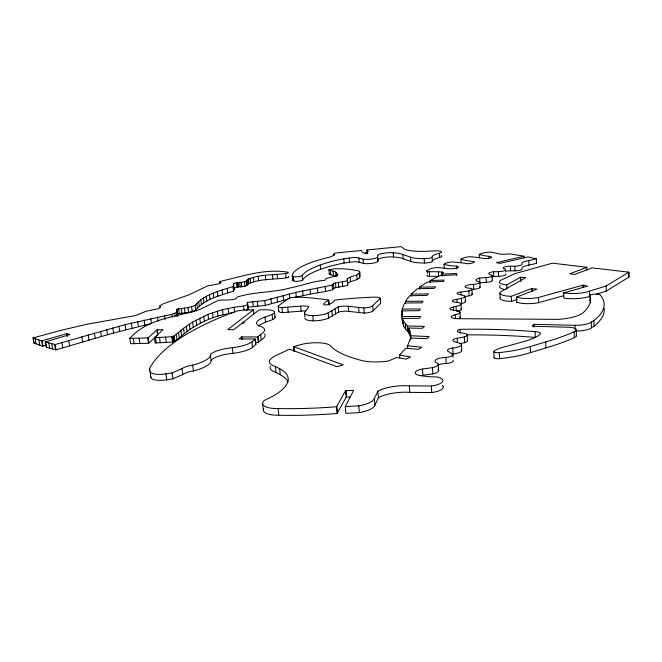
<?xml version="1.0" encoding="UTF-8"?>
<svg xmlns="http://www.w3.org/2000/svg" width="662" height="662" viewBox="0 0 662 662"><rect width="100%" height="100%" fill="white"/><g stroke="black" fill="none" stroke-linecap="round" stroke-linejoin="round"><path stroke-width="0.99" d="M439.642 257.535L439.386 253.265A7.679 1.622 -3.7 0 0 437.152 250.799L429.415 251.155A26.902 5.486 -3.8 0 1 403.017 248.002L400.965 246.636L366.988 249.946C371.308 253.687 361.344 254.605 361.618 250.476L334.931 253.083L333.962 253.943A16.517 3.401 -5.1 0 1 328.319 257.485A88.799 19.827 -4.4 0 0 296.022 270.278A73.739 16.442 -4.6 0 0 292.265 275.748L292.703 280.2L293.837 280.969A4.766 1.084 -5.5 0 0 298.264 281.218A4.766 1.084 -5.5 0 0 302.592 280.142A83.404 19.231 -4.3 0 1 320.607 269.335A64.992 14.779 -4.5 0 1 344.108 263.054L349.519 262.276A7.017 1.514 -4.7 0 1 359.168 262.26L363.471 263.459A8.374 1.804 -4.5 0 0 372.905 263.186A8.374 1.804 -4.5 0 0 377.928 261.027L377.944 260.025A9.988 2.143 -4.3 0 1 382.893 257.642A9.988 2.143 -4.3 0 1 393.518 256.972A26.364 5.735 -4.4 0 1 403.117 258.718L410.845 261.465A20.985 4.535 -3.8 0 0 424.441 263.004A6.057 1.324 -3.8 0 0 432.352 261.556A20.042 4.386 -3.5 0 1 439.642 257.535A7.671 1.647 -3.7 0 0 441.19 255.623M439.386 253.265A20.059 4.311 -3.5 0 0 432.087 257.22A6.066 1.307 -3.8 0 1 424.16 258.652A21.01 4.452 -3.8 0 1 410.548 257.162L402.819 254.481A26.397 5.635 -4.4 0 0 393.22 252.776A10.004 2.102 -4.3 0 0 382.578 253.455A10.004 2.102 -4.3 0 0 377.621 255.805L377.605 256.782A8.383 1.771 -4.5 0 1 372.565 258.916A8.383 1.771 -4.5 0 1 363.132 259.198L358.829 258.023A7.025 1.49 -4.7 0 0 349.172 258.056L343.752 258.825A65.066 14.514 -4.5 0 0 320.218 265.04A83.503 18.892 -4.3 0 0 302.162 275.673A4.775 1.059 -5.4 0 1 297.826 276.741A4.775 1.059 -5.4 0 1 293.39 276.501L292.265 275.748M402.289 317.834L402.504 321.889L401.958 310.908L419.112 310.677L420.428 308.997L402.256 309.071L402.438 311.67M150.448 374.212A47.805 14.15 -7.7 0 0 150.961 377.597A15.309 4.526 -8.2 0 0 166.708 379.831L172.881 378.838L182.729 374.551A13.695 4.113 -7.8 0 1 193.445 370.952A30.022 8.664 -7.9 0 0 211.054 360.31A20.861 6.107 -7 0 1 233.016 353.343A22.152 6.231 -6.9 0 0 252.503 347.434L255.822 344.563L255.218 339.01L239.131 338.886L241.597 336.95L257.708 336.933L260.654 334.434A30.924 8.308 -6.7 0 0 261.548 326.68A26.497 6.976 -5.9 0 1 265.007 317.106L272.115 314.508L272.653 319.605L265.561 322.245A26.463 7.092 -5.9 0 0 258.329 326.043M563.362 295.757L538.719 302.65A15.88 4.088 -2.1 0 1 516.774 302.294L516.782 302.22M506.736 284.941L520.34 277.304L525.802 277.651L500.596 291.901A15.16 3.798 -2.4 0 0 511.279 296.328L531.694 288.483L536.865 289.17L516.567 297.13A15.896 4.013 -2.2 0 0 538.537 297.445L582.957 285.181L587.591 286.116L563.676 292.894A18.222 4.502 -1.6 0 0 589.569 291.148L606.16 285.984L628.85 272.198L592.06 267.862L574.599 274.482L569.85 273.828L586.871 267.266L552.406 263.162L514.962 273.58L501.713 279.786A16.575 3.98 -2.5 0 0 506.736 284.941L506.91 288.889M596.495 294.168L606.251 291.09L628.892 277.138L628.842 272.239M427.321 273.406L427.147 270.667A3.633 0.828 -3.7 0 0 429.249 271.759A33.158 7.836 -3.8 0 1 438.335 271.817L441.86 272.041A3.666 0.844 -3.6 0 1 443.358 272.91L441.935 274.101L456.648 273.505L456.184 274.821L440.04 275.591L430.126 280.522L430.25 282.417M402.124 316.552L420.759 316.469L419.435 318.29L402.546 318.496L403.315 320.847L407.329 325.961L424.483 326.399L422.149 328.335L408.793 328.046L410.233 331.852L410.738 335.783L429.199 336.561L426.94 338.621L410.548 338.083L407.552 345.812L407.759 348.733M402.256 309.071L404.548 303.014L421.644 302.832L423.076 301.218L405.384 301.334L405.525 303.362M294.433 297.569L310.47 294.019L325.621 291.512L332.556 289.824L333.855 288.276L335.891 287.606L347.674 285.488L347.666 283.311L350.496 281.722L357.116 279.563L359.582 277.825L360.186 276.476L359.822 271.991L358.845 270.981C349.23 268.929 338.439 267.746 328.873 269.773L329.271 274.176L335.99 276.476L335.601 272.024L328.873 269.773M359.582 277.825L359.218 273.315L359.822 271.991M294.143 351.481L293.638 346.673L343.247 364.894L336.941 366.698L289.476 349.147L275.558 355.709A28.963 8.722 -5.9 0 0 275.433 366.483L279.645 368.734A80.541 25.363 -7.7 0 1 264.742 400.179A19.934 6.761 -6.5 0 0 278.04 408.537A181.554 53.605 -5.2 0 0 336.528 406.733L345.614 390.605L353.649 390.439L345.233 406.617L345.837 413.378L359.383 412.625A21.167 7.439 -5 0 0 374.915 405.127L378.391 397.73L377.87 391.176A27.134 9.351 -4 0 1 409.323 385.838L431.343 386.012A14.812 4.932 -3.5 0 0 442.564 381.593A14.812 4.932 -3.5 0 0 436.846 376.918A38.926 12.346 -3.2 0 1 418.616 375.28A11.213 3.633 -3.5 0 1 422.497 369.015L432.46 367.65A10.41 3.302 -3.5 0 0 436.101 362.462A9.988 3.136 -3.2 0 1 436.738 359.251A9.988 3.136 -3.2 0 1 445.874 357.43A7.563 2.334 -3.2 0 0 452.808 354.187L452.982 357.207M304.901 316.825L304.503 312.729L308.881 306.829A8.325 2.11 -5.6 0 0 300.647 306.134L281.913 307.615A7.936 1.978 -5.8 0 1 278.975 305.339L288.93 298.206A8.548 2.094 -5.6 0 1 299.638 297.18A141.792 38.33 -6.8 0 1 328.104 300.002L328.815 300.118L329.262 305.058M374.915 405.127L374.378 398.45L377.87 391.176M233.876 288.5C237.923 285.322 244.452 288.491 247.803 284.428C258.056 278.396 274.2 279.736 286.108 277.875A3.144 0.703 -5.6 0 0 288.276 276.567M233.669 286.696L233.363 283.99C237.426 280.862 243.914 283.981 247.307 279.968C257.866 273.969 273.547 275.359 285.661 273.48A3.144 0.687 -5.6 0 0 288.293 272.744A3.144 0.687 -5.6 0 0 287.267 272.107C264.006 268.474 241.771 276.55 219.569 281.549L219.776 283.319M263.741 408.62A19.901 6.868 -6.5 0 0 278.752 415.231A181.264 54.516 -5.2 0 0 337.14 413.485L346.185 397.101L345.614 390.605M177.027 314.88L177.606 314.028L179.286 313.556L188.571 312.489L195.762 310.238C204.839 298.67 220.322 295.575 233.537 291.098L234.406 289.501L233.363 283.99M233.537 291.098L233.007 286.547L233.885 284.974M150.77 318.563L151.466 323.544L113.574 332.986L55.956 349.85L46.067 347.111L45.19 341.882L55.078 344.554L125.11 324.645L171.847 314.309L176.398 312.538L177.159 311.413L176.39 310.006L176.969 309.162L187.95 307.631L195.149 305.414C204.343 293.978 219.792 290.974 233.007 286.547M491.94 277.27L491.849 275.375A6.115 1.44 -2.9 0 1 486.098 277.527L479.669 278.09A9.434 2.251 -2.9 0 0 478.974 281.607A6.852 1.655 -3.1 0 1 473.454 284.354A7.812 1.912 -3.1 0 0 465.237 286.191A7.812 1.912 -3.1 0 0 469.59 288.193A6.769 1.672 -3.2 0 1 468.911 290.908L460.835 292.008A5.131 1.283 -3.2 0 0 457.119 293.2A5.131 1.283 -3.2 0 0 459.064 294.375L462.035 295.12A7.605 1.928 -3.2 0 1 461.406 298.372L456.995 299.332A5.759 1.481 -3.2 0 0 452.452 300.788A5.759 1.481 -3.2 0 0 455.249 302.17A8.887 2.317 -3.3 0 1 461 303.924A8.887 2.317 -3.3 0 1 456.044 306.382L453.313 307.069A5.925 1.572 -3.2 0 0 450.723 309.535L454.471 310.379A9.078 2.441 -3.3 0 1 459.982 312.232A9.078 2.441 -3.3 0 1 455.158 314.756A8.126 2.218 -3.1 0 0 451.227 317.09A8.126 2.218 -3.1 0 0 456.722 318.687L559.183 319.357A32.711 8.747 -1.7 0 0 583.131 312.704A168.305 43.957 -3.8 0 0 589.842 295.293A5.842 1.473 -1.2 0 1 594.253 294.193A5.842 1.473 -1.2 0 1 599.888 294.573L601.41 296.535A168.843 44.917 -3.5 0 1 593.872 320.565L591.315 322.022A15.598 4.303 -1.2 0 1 575.03 325.332L533.795 324.314L532.198 326.242L570.942 327.318A11.271 3.211 -1.3 0 1 574.136 331.844L574.285 337.703A168.603 45.703 -3.5 0 1 545.91 347.898L530.477 352.614A62.294 18.412 -2.5 0 1 499.578 358.663A4.229 1.316 -2.2 0 1 495.441 358.523A4.229 1.316 -2.2 0 1 494.158 357.306M405.384 301.334L409.687 295.724L426.874 295.401L428.471 293.87L411.135 294.118L411.267 296.096M246.041 310.279L247.952 309.584L247.34 302.344L264.783 300.573L295.815 292.381L332.134 285.148L333.441 283.626L335.485 282.964L347.285 280.87L347.277 278.727L350.107 277.155L356.744 275.028L359.218 273.315M399.749 358.051L399.525 355.064L405.88 348.262L418.516 349.313L421.81 347.178L407.552 345.812M305 317.851A13.232 3.492 -5.4 0 0 313.283 320.838A13.232 3.492 -5.4 0 0 328.609 318.025L338.638 312.009A8.399 2.209 -5 0 1 348.7 311.38L364.307 313.085A8.101 2.127 -4.6 0 0 373.136 310.759L380.708 303.295L380.327 298.314A8.738 2.201 -4.5 0 0 371.68 297.238A146.153 41.855 -4.9 0 0 334.591 300.134C333.292 305.455 314.955 307.623 328.815 300.118M304.503 312.729A13.248 3.434 -5.3 0 0 312.795 315.658A13.257 3.434 -5.4 0 0 328.137 312.869L338.191 306.945A8.416 2.168 -5 0 1 348.27 306.316L363.893 307.962A8.11 2.085 -4.6 0 0 372.739 305.662L380.327 298.314M156.927 335.783L148.52 343.272L130.695 343.694L129.826 338.332C145.061 321.161 168.793 317.561 189.936 312.464C200.421 310.528 209.175 304.313 218.692 300.325C224.393 299.572 230.285 300.697 235.846 298.802L237.137 297.13C253.96 291.586 272.396 292.852 289.526 288.094C301.442 285.785 312.687 281.259 324.794 280.307L326.109 278.52L337.446 275.615L337.918 274.606L335.601 272.024M233.636 312.365L217.98 316.031L208.604 319.357L200.404 323.122L190.027 329.295L174.925 341.278L172.807 342.064L155.156 343.007L154.42 337.686L163.042 329.618L156.952 329.916L147.957 337.926L129.826 338.332M411.135 294.118L417.408 288.706L434.214 288.384L435.679 286.927L419.418 287.176L419.543 289.112M255.333 342.395L258.312 342.403L261.25 339.854A30.874 8.449 -6.8 0 0 264.635 333.871M154.42 337.686L172.103 336.735L174.222 335.957L183.548 328.302L192.601 322.088L207.992 314.351L222.573 309.642L234.05 307.267L243.575 306.067L247.406 304.694M253.852 313.854L253.405 309.866L247.265 309.907A15.185 3.823 -6.4 0 0 236.599 311.107A326.763 101.303 -2.8 0 0 149.629 368.378A47.879 13.91 -7.6 0 0 150.133 371.705A15.334 4.452 -8.2 0 0 165.897 373.873L172.087 372.888L181.951 368.66A13.72 4.046 -7.7 0 1 192.692 365.11A30.063 8.523 -7.8 0 0 210.359 354.609A20.894 5.999 -7 0 1 232.354 347.732A22.185 6.124 -6.8 0 0 251.883 341.898L255.209 339.06M242.739 323.635L244.344 322.386M253.405 309.866L227.695 329.635L233.818 329.643L259.132 309.89L267.696 309.766A14.473 3.674 -6.2 0 1 272.115 314.508M410.622 337.454L409.099 333.648L408.984 328.029M419.418 287.176L427.387 282.07L443.482 281.449L444.094 280.084L430.126 280.522M329.271 274.176L330.156 273.613M160.171 307.731L159.914 305.819L163.704 303.56L188.984 294.847L207.479 285.951L218.294 283.998L221.166 282.897L219.569 281.549M427.147 270.667L429.994 269.012A6.537 1.481 -3.6 0 1 440.933 267.829A34.581 7.613 -3.3 0 0 449.912 268.731A6.049 1.365 -3.4 0 0 457.31 267.845A6.049 1.365 -3.4 0 0 456.722 266.149A26.463 5.809 -3.3 0 1 444.028 264.221L444.293 268.689M576.23 331.074A15.574 4.377 -1.1 0 0 591.431 327.731L593.979 326.25A168.603 45.703 -3.5 0 0 604.166 308.393M409.712 331.513L407.709 331.455C405.301 328.683 402.438 325.538 403.125 321.98M293.638 346.673L301.591 344.356A21.217 6.223 -5.6 0 1 331.29 346.747A129.107 36.609 -3.1 0 0 360.509 360.194A28.392 8.614 -4.4 0 0 388.048 361.113L396.596 357.513L406.211 359.102L410.672 356.975L399.525 355.064M346.185 397.101L350.297 396.96M522.037 267.63A13.273 3.02 -2.3 0 1 528.971 265.148L536.526 263.385M491.849 275.375L489.508 274.275A6.785 1.581 -2.8 0 1 493.496 271.776L498.403 271.693A7.241 1.663 -2.8 0 0 505.048 270.444A7.241 1.663 -2.8 0 0 504.13 268.706A6.421 1.456 -2.7 0 1 504.113 267.125A6.421 1.456 -2.7 0 1 510.419 266.19L514.763 266.24A7.133 1.605 -2.6 0 0 521.788 263.857A13.29 2.971 -2.4 0 1 528.806 260.605L536.352 258.834L528.019 256.922L500.075 263.385L496.492 262.649L524.081 256.211L509.79 253.852A10.989 2.334 -2.9 0 1 499.421 254.059A48.053 10.592 -3.4 0 0 489.632 252.023A15.789 3.401 -3 0 0 479.214 254.407M45.885 345.2L42.575 346.102L33.977 343.106L33.1 337.91L60.275 330.52L86.209 324.397L135.776 315.517L146.07 311.256L158.094 308.815L160.618 307.143L159.914 305.819M500.108 297.999A15.143 3.864 -2.4 0 0 511.494 301.467L517.055 299.298M460.173 333.102L459.966 329.337A307.656 116.868 -3.3 0 1 535.086 331.637A7.754 2.243 -1.8 0 1 540.109 334.393A53.68 15.367 -2.5 0 1 520.878 342.353L507.539 346.052A38.942 12.04 -1.6 0 0 494.133 351.001A4.237 1.291 -2.2 0 0 494.862 352.358A4.237 1.291 -2.2 0 0 499.297 352.573A62.394 18.106 -2.6 0 0 530.245 346.582L545.72 341.915A168.843 44.917 -3.5 0 0 574.136 331.844M247.952 309.584L248.018 307.16L265.305 305.414L288.02 299.125M45.19 341.882L70.081 334.5L66.622 333.681L41.83 340.897L33.1 337.968M459.502 343.686L464.575 342.726A8.159 2.416 -3 0 0 467.115 339.987M452.808 354.187L448.439 351.58A7.63 2.317 -3 0 1 452.775 347.98A9.657 2.888 -3.1 0 0 461 345.572A9.657 2.888 -3.1 0 0 458.154 342.651L455.506 341.882A7.001 2.06 -3 0 1 457.144 338.282L464.261 336.95L464.575 342.726M464.136 296.584L469.176 295.889A6.761 1.705 -3.1 0 0 471.683 293.671M420.9 375.71A11.196 3.699 -3.5 0 1 422.91 375.271L432.865 373.898A10.393 3.36 -3.5 0 0 438.575 370.182M279.091 310.569A7.927 2.019 -5.8 0 0 282.426 312.613L301.136 311.132A8.308 2.151 -5.6 0 1 305.472 310.999M492.18 280.208A6.107 1.465 -2.9 0 1 486.322 282.302L479.9 282.864A9.425 2.284 -2.9 0 0 479.42 282.98M345.233 406.617L358.804 405.856A21.209 7.315 -5 0 0 374.378 398.45M491.667 276.782A6.777 1.605 -2.8 0 1 493.711 276.459L498.618 276.385A7.232 1.688 -2.8 0 0 505.528 273.787M443.234 386.699A14.787 5.015 -3.4 0 1 431.765 392.558L409.778 392.359A27.084 9.508 -4 0 0 378.383 397.73M505.561 271.362A6.413 1.49 -2.6 0 1 510.609 270.799L514.945 270.866A7.125 1.63 -2.6 0 0 521.97 268.441M255.822 344.505L255.151 339.896M479.387 257.89L479.214 254.407A35.773 7.522 -2.8 0 0 488.829 256.326L491.576 257.005A5.073 1.101 -3.1 0 1 489.284 258.263A5.073 1.101 -3.1 0 1 483.591 258.503A47.829 10.782 -3.5 0 0 469.267 256.715A12.412 2.714 -3.2 0 0 460.992 259.214L461.182 262.74M628.9 277.097L628.735 272.173M270.344 366.309A28.913 8.871 -5.9 0 0 276.071 372.474L280.283 374.775A80.4 25.793 -7.8 0 1 287.97 381.701M33.224 337.86L33.977 343.106M38.884 340.094L39.753 345.291M35.194 338.745L36.071 343.909M45.736 342.039L46.613 347.277M42.07 340.864L42.939 346.069M41.698 340.889L42.575 346.102M51.752 343.777L52.621 349.048M48.798 342.933L49.667 348.187M55.078 344.554L55.956 349.85M54.706 344.588L55.583 349.875M61.922 342.568L62.782 347.831M68.757 340.566L69.601 345.812M66.936 333.665L67.35 336.23M66.622 333.681L67.036 336.246M81.856 336.718L82.676 341.915M88.195 334.864L88.998 340.036M94.434 333.052L95.22 338.208M100.591 331.29L101.377 336.428M106.714 329.568L107.484 334.682M112.821 327.889L113.574 332.986M118.945 326.25L119.69 331.323M125.11 324.645L125.846 329.693M131.349 323.073L132.069 328.112M133.368 338.555L134.129 343.859M137.688 321.533L138.399 326.556M139.161 338.34L139.914 343.652M148.123 337.86L148.859 343.181M147.775 337.951L148.52 343.272M144.15 320.036L144.854 325.034M149.629 368.378L149.902 370.323M150.133 371.705L150.961 377.597M165.897 373.873L166.708 379.831M157.581 317.115L158.119 321.095M159.509 337.297L160.237 342.618M157.258 329.85L157.664 335.113L156.952 329.916M155.504 337.603L156.24 342.924M165.574 337.09L166.294 342.42M173.394 336.238L174.106 341.559M172.65 336.511L173.361 341.84M172.103 336.735L172.807 342.064M171.83 336.784L172.542 342.122M164.59 315.7L165.128 319.663M172.087 372.888L172.881 378.838M176.39 310.006L176.638 311.959M176.398 312.538L176.911 316.477M178.533 332.307L179.22 337.57M174.743 313.358L175.132 316.312M181.951 368.66L182.729 374.551M176.291 334.186L176.994 339.482M171.847 314.309L172.244 317.272M174.222 335.957L174.925 341.278M181.206 308.401L181.835 313.258M183.548 328.302L184.226 333.507M178.649 308.699L179.286 313.556M180.949 330.33L181.628 335.568M176.969 309.162L177.606 314.028M177.159 311.413L177.805 316.312M187.95 307.631L188.571 312.489M189.365 324.148L190.027 329.295M192.692 365.11L193.445 370.952M184.392 308.111L185.012 312.969M186.353 326.234L187.023 331.405M196.06 320.052L196.705 325.133M191.632 306.796L192.245 311.637M192.601 322.088L193.246 327.193M198.658 301.541L199.254 306.299M199.775 318.074L200.404 323.122M196.78 303.411L197.375 308.211M195.149 305.414L195.762 310.238M206.205 296.394L206.784 301.078M207.992 314.351L208.604 319.357M210.359 354.609L211.054 360.31M203.333 298.049L203.913 302.757M203.747 316.171L204.368 321.194M200.834 299.754L201.422 304.495M212.535 312.654L213.139 317.628M209.482 294.78L210.044 299.439M217.359 291.561L217.914 296.179M217.384 311.074L217.98 316.031M213.189 293.175L213.743 297.809M222.035 289.939L222.581 294.532M222.573 309.642L223.16 314.582M227.24 288.268L227.778 292.844M228.117 308.368L228.696 313.292M232.354 347.732L233.016 353.343M236.872 282.533L237.385 287.018M236.723 282.558L237.236 287.043M241.779 336.933L242.093 339.656M241.448 336.999L241.762 339.722M234.05 307.267L234.621 312.183M241.258 282.293L241.762 286.778M243.575 306.067L244.021 309.998M239.677 282.384L240.182 286.869M238.163 282.467L238.668 286.952M262.649 403.894L263.377 410.49M248.457 278.669L248.945 283.104M247.654 279.331L248.142 283.775M247.307 279.968L247.803 284.428M246.967 280.589L247.464 285.049M246.156 281.176L246.661 285.653M247.472 302.311L248.018 307.16M251.883 341.898L252.503 347.434M247.34 302.344L247.886 307.193M244.41 281.747L244.915 286.232M257.286 301.293L257.816 306.142M260.654 334.434L261.25 339.854M253.273 277.27L253.753 281.689M258.106 336.602L258.701 342.064M257.708 336.933L258.312 342.403M250.178 277.982L250.666 282.409M252.71 301.384L253.24 306.225M265.007 317.106L265.561 322.245M258.197 276.534L258.668 280.945M275.433 366.483L276.071 372.474M265.412 275.756L265.884 280.167M278.04 408.537L278.752 415.231M264.783 300.573L265.305 305.414M272.405 274.465L272.86 278.859M274.507 312.15L275.044 317.214M279.645 368.734L280.283 374.775M270.948 298.761L271.453 303.585M281.913 307.615L282.426 312.613M277.03 274.035L277.486 278.429M278.181 306.307L278.694 311.272M277.006 297.072L277.502 301.872M293.754 346.623L294.226 351.357M285.661 273.48L286.108 277.875M287.705 307.309L288.21 312.307M283.088 295.459L283.576 300.242M293.39 276.501L293.837 280.969M289.319 293.903L289.799 298.67M300.647 306.134L301.136 311.132M295.815 292.381L296.286 297.13M302.162 275.673L302.592 280.142M302.683 290.85L303.138 295.583M312.795 315.658L313.283 320.838M310.023 289.302L310.47 294.019M317.363 288.144L317.793 292.852M336.867 406.609L337.479 413.361M328.137 312.869L328.609 318.025M336.528 406.733L337.14 413.485M325.199 286.82L325.621 291.512M320.218 265.04L320.607 269.335M332.134 285.148L332.556 289.824M330.437 270.452L330.826 274.871M331.919 310.95L332.374 316.08M328.716 302.054L328.981 305.008M338.398 282.624L338.803 287.267M336.453 272.868L336.768 276.443M333.962 253.943L334.111 255.59M345.986 390.506L346.549 397.001M338.191 306.945L338.638 312.009M335.485 282.964L335.891 287.606M333.135 271.213L333.524 275.64M333.441 283.626L333.855 288.276M335.113 308.922L335.568 314.02M342.304 282.095L342.701 286.737M349.172 258.056L349.519 262.276M350.107 277.155L350.496 281.722M358.804 405.856L359.383 412.625M347.277 278.727L347.666 283.311M347.285 280.87L347.674 285.488M348.27 306.316L348.7 311.38M343.752 258.825L344.108 263.054M356.744 275.028L357.116 279.563M358.647 307.598L359.069 312.712M363.893 307.962L364.307 313.085M358.829 258.023L359.168 262.26M366.806 250.013L367.054 253.083M363.132 259.198L363.471 263.459M372.739 305.662L373.136 310.759M377.621 255.805L377.928 261.027M393.22 252.776L393.518 256.972M405.343 323.619L405.732 329.072M409.323 385.838L409.778 392.359M403.315 320.847L403.696 326.258M402.546 318.496L402.926 323.867M401.958 310.908L402.148 313.531M401.859 314.227L402.256 319.812M410.738 335.783L410.937 338.621M410.548 338.083L410.68 339.987M408.711 328.104L409.099 333.648M402.819 254.481L403.117 258.718M407.329 325.961L407.709 331.455M410.548 257.162L410.845 261.465M422.497 369.015L422.91 375.271M432.46 367.65L432.865 373.898M424.16 258.66L424.441 263.004M431.343 386.012L431.765 392.558M432.087 257.22L432.352 261.556M438.252 364.208L438.633 370.406M429.249 271.759L429.539 276.352A33.117 7.969 -3.8 0 1 438.608 276.418L438.335 271.817M442.142 274.126L442.249 275.98M441.86 272.041L442.084 275.731M441.935 274.068L442.042 275.922M445.874 357.43L446.238 363.521A9.971 3.186 -3.2 0 0 437.954 364.985M455.158 314.756L455.365 318.339M453.313 307.069L453.511 310.561M452.775 347.98L453.122 353.93A7.613 2.358 -3 0 0 451.732 354.178M459.982 312.224L460.289 317.727M461.455 344.687L461.786 350.587M456.722 266.149L456.871 268.863M456.648 273.505L456.747 275.375M456.466 273.464L456.573 275.326M456.995 299.332L457.169 302.402M456.044 306.382L456.292 310.751M457.144 338.282L457.359 342.146M467.215 335.013L467.529 340.756M465.121 296.477L465.394 301.558M461.406 298.372L461.687 303.477A7.588 1.961 -3.2 0 0 465.096 301.061M460.835 292.008L461 295.004M461.009 303.99L461.298 309.187M471.956 289.335L472.221 294.3M468.911 290.908L469.176 295.889M473.454 284.354L473.702 289.236A7.803 1.945 -3 0 0 471.642 289.36M479.669 278.09L480.124 287.267M493.778 351.588L494.067 357.654M488.829 256.326L488.912 258.081M486.098 277.527L486.322 282.302M499.297 352.573L499.578 358.663M493.496 271.776L493.711 276.459M492.131 275.731L492.354 280.489M499.876 293.192L500.108 298.264M498.403 271.693L498.618 276.385M516.575 297.056L516.774 302.294M514.763 266.24L514.945 270.866M510.419 266.19L510.609 270.799M511.279 296.328L511.494 301.467M520.63 277.27L520.787 281.135M520.34 277.304L520.489 281.16M530.245 346.582L530.477 352.614M524.023 256.169L524.072 258.023M535.086 331.637L535.293 337.43A7.745 2.284 -1.7 0 1 535.781 337.471M533.795 324.314L533.903 327.144M533.473 324.363L533.547 326.258M532.016 288.466L532.124 291.495M531.694 288.483L531.809 291.512M528.806 260.605L528.971 265.148M538.537 297.445L538.719 302.65M536.352 258.834L536.452 263.418M545.72 341.915L545.91 347.898M563.643 292.794L563.817 298.057A18.197 4.576 -1.5 0 0 589.677 296.319L589.569 291.148M576.246 329.949L576.387 335.775M575.03 325.332L575.129 329.163M583.28 285.181L583.33 287.2M582.957 285.181L583.007 287.2M591.315 322.022L591.431 327.731M589.842 295.293L589.95 300.54A168.065 44.726 -3.7 0 1 590.413 302.211M586.764 267.233L586.896 270.154M593.872 320.565L593.979 326.25M606.16 285.984L606.251 291.09M453.156 360.236A7.555 2.375 -3.2 0 1 446.238 363.521M461.704 350.206A9.64 2.938 -3.1 0 1 453.122 353.93M461.058 349.486A9.64 2.938 -3.1 0 1 461.464 349.834M467.339 334.889A307.011 118.738 -3.2 0 1 535.293 337.43M429.539 276.352A3.624 0.844 -3.7 0 1 427.321 275.284M459.85 316.941A9.069 2.482 -3.2 0 1 459.511 318.728M589.95 300.54A5.834 1.498 -1.1 0 1 590.231 300.341M461.083 308.732A8.871 2.358 -3.3 0 1 456.863 311.521M576.296 335.328A11.254 3.269 -1.2 0 1 574.285 337.703M437.88 369.338A10.393 3.36 -3.5 0 1 438.318 369.744M442.431 385.425A14.787 5.015 -3.4 0 1 443.126 386.368M479.619 286.621A6.843 1.68 -3.1 0 1 473.702 289.236M505.197 289.617A16.55 4.046 -2.4 0 1 500.207 285.661M380.369 303.022A8.73 2.243 -4.5 0 1 380.708 303.295M274.457 316.279A14.448 3.74 -6.2 0 1 272.653 319.605M292.703 280.2A73.656 16.732 -4.6 0 1 292.952 278.826M464.261 336.95A8.176 2.375 -3 0 0 462.175 333.027A7.927 2.267 -3 0 1 459.966 329.337M460.992 259.214A43.162 9.202 -2.9 0 0 474.397 261.606A7.199 1.597 -3.3 0 1 467.811 263.782A60.59 14.092 -3.8 0 0 451.368 261.945A11.494 2.557 -3.4 0 0 444.028 264.221M367.046 253.587C363.529 254.473 365.697 251.535 367.046 253.587"/></g></svg>
